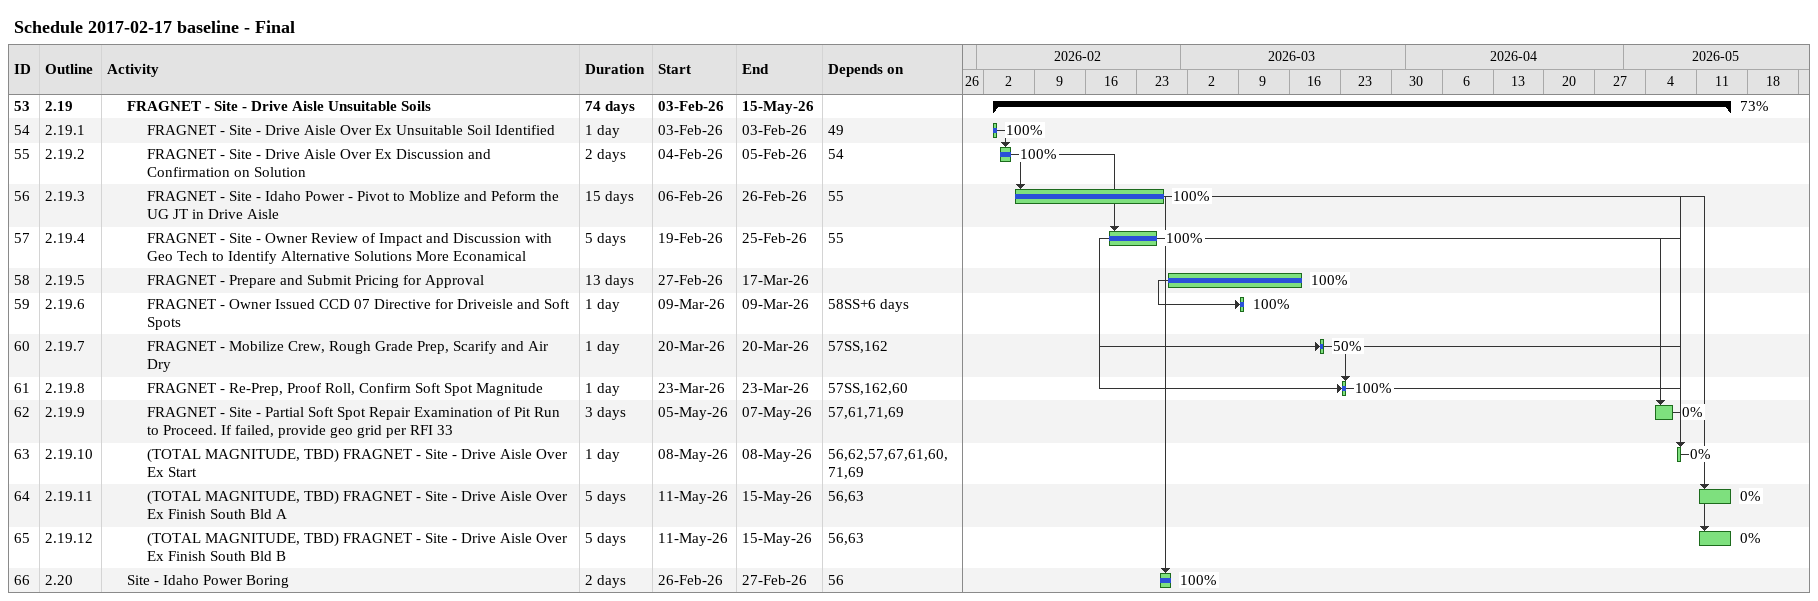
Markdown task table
Schedule 2017-02-17 baseline - Final

| ID | WBS | Task | Duration | Start | Finish | Predecessors | % complete |
|---|---|---|---|---|---|---|---|
| 53 | 2.19 | **FRAGNET - Site - Drive Aisle Unsuitable Soils** | 74d | 2026-02-03 | 2026-05-15 |  | 73 |
| 54 | 2.19.1 | FRAGNET - Site - Drive Aisle Over Ex Unsuitable Soil Identified | 1d | 2026-02-03 | 2026-02-03 | 49 | 100 |
| 55 | 2.19.2 | FRAGNET - Site - Drive Aisle Over Ex Discussion and Confirmation on Solution | 2d | 2026-02-04 | 2026-02-05 | 54 | 100 |
| 56 | 2.19.3 | FRAGNET - Site - Idaho Power - Pivot to Moblize and Peform the UG JT in Drive Aisle | 15d | 2026-02-06 | 2026-02-26 | 55 | 100 |
| 57 | 2.19.4 | FRAGNET - Site - Owner Review of Impact and Discussion with Geo Tech to Identify Alternative Solutions More Econamical | 5d | 2026-02-19 | 2026-02-25 | 55 | 100 |
| 58 | 2.19.5 | FRAGNET - Prepare and Submit Pricing for Approval | 13d | 2026-02-27 | 2026-03-17 |  | 100 |
| 59 | 2.19.6 | FRAGNET - Owner Issued CCD 07 Directive for Driveisle and Soft Spots | 1d | 2026-03-09 | 2026-03-09 | 58SS+6d | 100 |
| 60 | 2.19.7 | FRAGNET - Mobilize Crew, Rough Grade Prep, Scarify and Air Dry | 1d | 2026-03-20 | 2026-03-20 | 57SS, 162 | 50 |
| 61 | 2.19.8 | FRAGNET - Re-Prep, Proof Roll, Confirm Soft Spot Magnitude | 1d | 2026-03-23 | 2026-03-23 | 57SS, 162, 60 | 100 |
| 62 | 2.19.9 | FRAGNET - Site - Partial Soft Spot Repair Examination of Pit Run to Proceed. If failed, provide geo grid per RFI 33 | 3d | 2026-05-05 | 2026-05-07 | 57, 61, 71, 69 | 0 |
| 63 | 2.19.10 | (TOTAL MAGNITUDE, TBD) FRAGNET - Site - Drive Aisle Over Ex Start | 1d | 2026-05-08 | 2026-05-08 | 56, 62, 57, 67, 61, 60, 71, 69 | 0 |
| 64 | 2.19.11 | (TOTAL MAGNITUDE, TBD) FRAGNET - Site - Drive Aisle Over Ex Finish South Bld A | 5d | 2026-05-11 | 2026-05-15 | 56, 63 | 0 |
| 65 | 2.19.12 | (TOTAL MAGNITUDE, TBD) FRAGNET - Site - Drive Aisle Over Ex Finish South Bld B | 5d | 2026-05-11 | 2026-05-15 | 56, 63 | 0 |
| 66 | 2.20 | Site - Idaho Power Boring | 2d | 2026-02-26 | 2026-02-27 | 56 | 100 |
